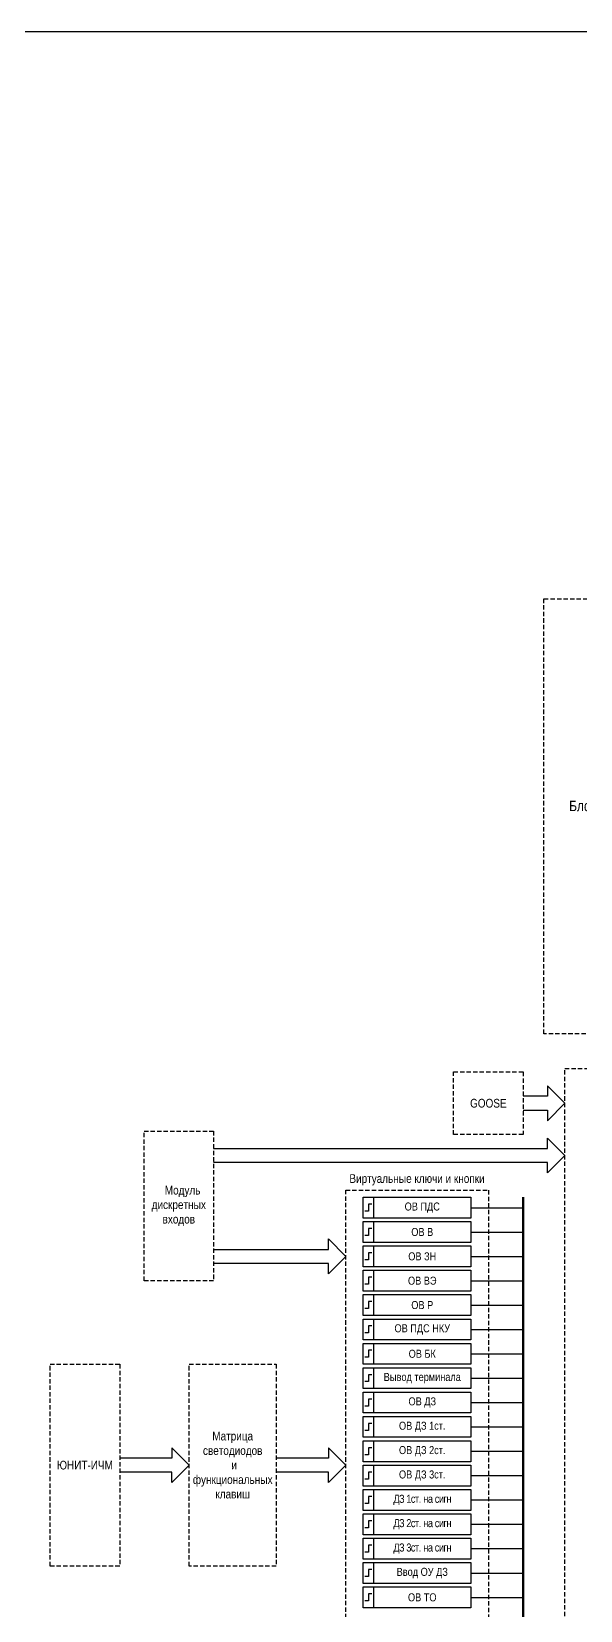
# Model space of a CAD drawing. Header units: millimetres. Extents: x -32357 to 1150, y -489 to 2440.
# Drawn here: x -28967.3 to -28809.5, y 491.3 to 945 of the extents above; entities that cross this region are included whole.
import ezdxf

# ---------------------------------------------------------------- set-up
doc = ezdxf.new("R2010")
doc.units = ezdxf.units.MM
doc.linetypes.add('штриховая2', pattern=[0.375, 0.25, -0.125])
doc.layers.add('TEXT', color=7, linetype='Continuous', lineweight=25)
doc.styles.add('2.5_Gost_RD', font='ARIALN.TTF', dxfattribs={"height": 2.5})

msp = doc.modelspace()

# ---------------------------------------------------------------- linework, layer by layer
at = {"lineweight": 100, "ltscale": 100}
msp.add_line((-28826, 610), (-28826, -66), dxfattribs=at)
at = {"ltscale": 100}
for p, q in [((-28841, 607), (-28826, 607)), ((-28841, 600), (-28826, 600)), ((-28841, 593), (-28826, 593)), ((-28841, 586), (-28826, 586)), ((-28841, 579), (-28826, 579)), ((-28841, 572), (-28826, 572)), ((-28841, 565), (-28826, 565)), ((-28841, 558), (-28826, 558)), ((-28841, 551), (-28826, 551)), ((-28841, 544), (-28826, 544)), ((-28841, 537), (-28826, 537)), ((-28841, 530), (-28826, 530)), ((-28841, 523), (-28826, 523)), ((-28841, 516), (-28826, 516)), ((-28841, 509), (-28826, 509)), ((-28841, 502), (-28826, 502)), ((-28841, 495), (-28826, 495))]:
    msp.add_line(p, q, dxfattribs=at)
for points in [[(-29040, 945), (-27556, 945), (-27556, -489), (-29040, -489)], [(-28872, 610), (-28869, 610), (-28869, 604), (-28872, 604)], [(-28872, 610), (-28841, 610), (-28841, 604), (-28872, 604)], [(-28872, 603), (-28869, 603), (-28869, 597), (-28872, 597)], [(-28872, 603), (-28841, 603), (-28841, 597), (-28872, 597)], [(-28872, 596), (-28869, 596), (-28869, 590), (-28872, 590)], [(-28872, 596), (-28841, 596), (-28841, 590), (-28872, 590)], [(-28872, 589), (-28869, 589), (-28869, 583), (-28872, 583)], [(-28872, 589), (-28841, 589), (-28841, 583), (-28872, 583)], [(-28872, 582), (-28869, 582), (-28869, 576), (-28872, 576)], [(-28872, 582), (-28841, 582), (-28841, 576), (-28872, 576)], [(-28872, 575), (-28841, 575), (-28841, 569), (-28872, 569)], [(-28872, 575), (-28869, 575), (-28869, 569), (-28872, 569)], [(-28872, 568), (-28869, 568), (-28869, 562), (-28872, 562)], [(-28872, 568), (-28841, 568), (-28841, 562), (-28872, 562)], [(-28872, 561), (-28869, 561), (-28869, 555), (-28872, 555)], [(-28872, 561), (-28841, 561), (-28841, 555), (-28872, 555)], [(-28872, 554), (-28869, 554), (-28869, 548), (-28872, 548)], [(-28872, 554), (-28841, 554), (-28841, 548), (-28872, 548)], [(-28872, 547), (-28869, 547), (-28869, 541), (-28872, 541)], [(-28872, 547), (-28841, 547), (-28841, 541), (-28872, 541)], [(-28872, 540), (-28869, 540), (-28869, 534), (-28872, 534)], [(-28872, 540), (-28841, 540), (-28841, 534), (-28872, 534)], [(-28872, 533), (-28869, 533), (-28869, 527), (-28872, 527)], [(-28872, 533), (-28841, 533), (-28841, 527), (-28872, 527)], [(-28872, 526), (-28869, 526), (-28869, 520), (-28872, 520)], [(-28872, 526), (-28841, 526), (-28841, 520), (-28872, 520)], [(-28872, 519), (-28869, 519), (-28869, 513), (-28872, 513)], [(-28872, 519), (-28841, 519), (-28841, 513), (-28872, 513)], [(-28872, 512), (-28869, 512), (-28869, 506), (-28872, 506)], [(-28872, 512), (-28841, 512), (-28841, 506), (-28872, 506)], [(-28872, 505), (-28869, 505), (-28869, 499), (-28872, 499)], [(-28872, 505), (-28841, 505), (-28841, 499), (-28872, 499)], [(-28872, 498), (-28869, 498), (-28869, 492), (-28872, 492)], [(-28872, 498), (-28841, 498), (-28841, 492), (-28872, 492)]]:
    msp.add_lwpolyline(points, close=True, dxfattribs=at)
at = {"color": 7, "linetype": 'штриховая2', "ltscale": 5}
for points in [[(-28820, 782), (-28778, 782), (-28778, 657), (-28820, 657)], [(-28846, 646), (-28826, 646), (-28826, 628), (-28846, 628)], [(-28814, 647), (-28773, 647), (-28773, 154), (-28814, 154)], [(-28935, 629), (-28915, 629), (-28915, 586), (-28935, 586)], [(-28877, 612), (-28836, 612), (-28836, -66), (-28877, -66)], [(-28962, 562), (-28942, 562), (-28942, 504), (-28962, 504)], [(-28922, 562), (-28897, 562), (-28897, 504), (-28922, 504)]]:
    msp.add_lwpolyline(points, close=True, dxfattribs=at)
at = {"ltscale": 100}
for points in [[(-28826, 635), (-28819, 635), (-28819, 632), (-28814, 637), (-28819, 642), (-28819, 639), (-28826, 639)], [(-28915, 624), (-28819, 624), (-28819, 627), (-28814, 622), (-28819, 617), (-28819, 620), (-28915, 620)], [(-28915, 595), (-28882, 595), (-28882, 598), (-28877, 593), (-28882, 588), (-28882, 591), (-28915, 591)], [(-28922, 533), (-28927, 538), (-28927, 535), (-28942, 535)], [(-28877, 533), (-28882, 538), (-28882, 535), (-28897, 535)], [(-28922, 533), (-28927, 528), (-28927, 531), (-28942, 531)], [(-28877, 533), (-28882, 528), (-28882, 531), (-28897, 531)]]:
    msp.add_lwpolyline(points, dxfattribs=at)
at = {"lineweight": 30, "ltscale": 100}
for points in [[(-28869.5, 608), (-28870.5, 608), (-28870.5, 606), (-28871.5, 606)], [(-28869.5, 601), (-28870.5, 601), (-28870.5, 599), (-28871.5, 599)], [(-28869.5, 594), (-28870.5, 594), (-28870.5, 592), (-28871.5, 592)], [(-28869.5, 587), (-28870.5, 587), (-28870.5, 585), (-28871.5, 585)], [(-28869.5, 580), (-28870.5, 580), (-28870.5, 578), (-28871.5, 578)], [(-28869.5, 573), (-28870.5, 573), (-28870.5, 571), (-28871.5, 571)], [(-28869.5, 566), (-28870.5, 566), (-28870.5, 564), (-28871.5, 564)], [(-28869.5, 559), (-28870.5, 559), (-28870.5, 557), (-28871.5, 557)], [(-28869.5, 552), (-28870.5, 552), (-28870.5, 550), (-28871.5, 550)], [(-28869.5, 545), (-28870.5, 545), (-28870.5, 543), (-28871.5, 543)], [(-28869.5, 538), (-28870.5, 538), (-28870.5, 536), (-28871.5, 536)], [(-28869.5, 531), (-28870.5, 531), (-28870.5, 529), (-28871.5, 529)], [(-28869.5, 524), (-28870.5, 524), (-28870.5, 522), (-28871.5, 522)], [(-28869.5, 517), (-28870.5, 517), (-28870.5, 515), (-28871.5, 515)], [(-28869.5, 510), (-28870.5, 510), (-28870.5, 508), (-28871.5, 508)], [(-28869.5, 503), (-28870.5, 503), (-28870.5, 501), (-28871.5, 501)], [(-28869.5, 496), (-28870.5, 496), (-28870.5, 494), (-28871.5, 494)]]:
    msp.add_lwpolyline(points, dxfattribs=at)

# ---------------------------------------------------------------- texts
at = {"color": 1, "ltscale": 100, "insert": (-28836, 637), "char_height": 2.5, "width": 20, "attachment_point": 5, "style": '2.5_Gost_RD'}
msp.add_mtext('GOOSE', dxfattribs=at)
at = {"ltscale": 100, "char_height": 2.5, "attachment_point": 5, "style": '2.5_Gost_RD'}
for s, insert, width in [('\\pi2.19125;{\\C7;Модуль дискретных входов}', (-28925, 607.5), 20), ('{\\C7;Виртуальные ключи и кнопки}', (-28856.5, 615), 41), ('Матрица светодиодов\\P и функциональных клавиш', (-28909.5, 533), 25), ('ЮНИТ-ИЧМ', (-28952, 533), 20)]:
    msp.add_mtext(s, dxfattribs=dict(at, insert=insert, width=width))
at = {"color": 0, "ltscale": 100, "char_height": 2.3, "width": 28, "attachment_point": 5, "style": '2.5_Gost_RD'}
for s, insert in [('{\\C256;ОВ ПДС}', (-28855, 607)), ('{\\C256;ОВ В}', (-28855, 600)), ('{\\C256;ОВ ЗН}', (-28855, 593)), ('{\\C256;ОВ ВЭ}', (-28855, 586)), ('{\\C256;ОВ Р}', (-28855, 579)), ('{\\C256;ОВ ПДС НКУ}', (-28855, 572))]:
    msp.add_mtext(s, dxfattribs=dict(at, insert=insert))
at = {"layer": 'TEXT', "ltscale": 100, "attachment_point": 5, "style": '2.5_Gost_RD'}
for s, insert, char_height, width in [('Блок аналоговых измерений', (-28799, 719.5), 3, 42), ('ОВ БК', (-28855, 565), 2.3, 28)]:
    msp.add_mtext(s, dxfattribs=dict(at, insert=insert, char_height=char_height, width=width))
at = {"layer": 'TEXT', "color": 0, "ltscale": 100, "char_height": 2.3, "width": 28, "attachment_point": 5, "style": '2.5_Gost_RD'}
for s, insert in [('{\\C256;Вывод терминала}', (-28855, 558)), ('{\\C256;ОВ ДЗ}', (-28855, 551)), ('{\\C256;ОВ ДЗ 1ст.}', (-28855, 544)), ('{\\C256;ОВ ДЗ 2ст. }', (-28855, 537)), ('{\\C256;ОВ ДЗ 3ст.}', (-28855, 530)), ('{\\T0.9;\\C256;ДЗ 1ст. на сигн}', (-28855, 523)), ('{\\T0.9;\\C256;ДЗ 2ст. на сигн}', (-28855, 516)), ('{\\T0.9;\\C256;ДЗ 3ст. на сигн}', (-28855, 509)), ('{\\C256;Ввод ОУ ДЗ}', (-28855, 502)), ('{\\C256;ОВ ТО}', (-28855, 495))]:
    msp.add_mtext(s, dxfattribs=dict(at, insert=insert))

doc.saveas('drawing.dxf')
